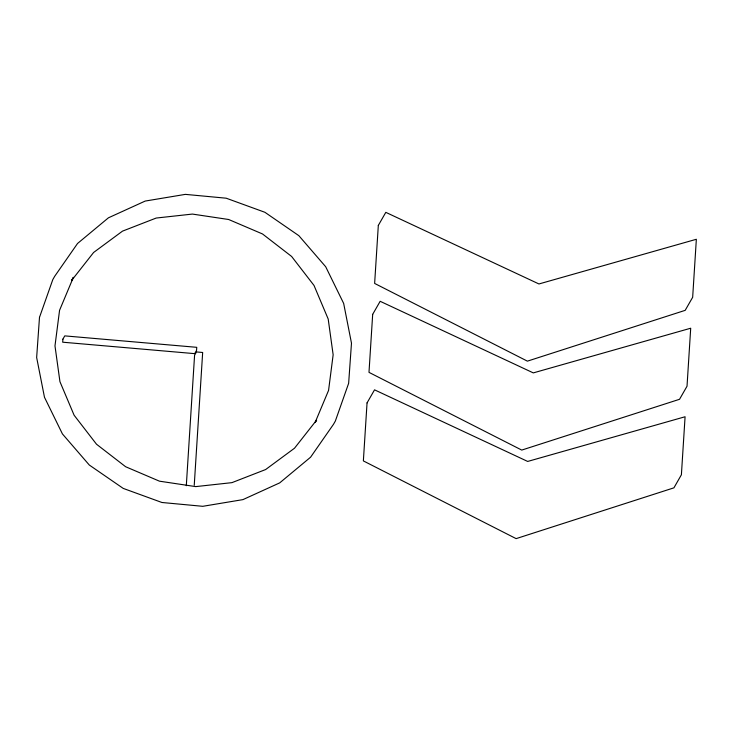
<?xml version="1.0" encoding="UTF-8"?>
<svg xmlns="http://www.w3.org/2000/svg" width="733" height="733" viewBox="0 0 733 733"><rect width="100%" height="100%" fill="white"/><g stroke="black" fill="none" stroke-linecap="round" stroke-linejoin="round"><path stroke-width="1.1" d="M186.301 485.722L194.584 355.212L196.462 351.941L202.665 352.481L194.245 485.264M315.181 422.336L328.567 390.396L333.149 354.799L328.192 319.011L314.026 285.467L291.624 256.458L262.515 233.964L228.669 219.506L192.403 214.073L156.193 218.049L122.493 231.142L93.613 252.473L71.513 280.583L73.382 277.312L59.565 310.297L54.984 345.884L59.941 381.673L74.106 415.217L96.509 444.225L125.618 466.729L159.464 481.178L195.729 486.611L231.94 482.644L265.639 469.541L294.519 448.211L316.619 420.101L315.217 422.556M62.901 339.15L62.699 342.201L194.685 353.645L196.554 350.383L196.756 347.323L64.77 335.879L62.901 339.15M367.05 402.903L363.366 460.91L516.124 538.627L673.92 487.839L681.397 474.773L685.08 416.756L527.678 461.442L374.536 389.837L367.05 402.903M372.676 314.356L368.992 372.364L521.749 450.08L679.537 399.293L687.023 386.227L690.706 328.219L533.303 372.895L380.152 301.29L372.676 314.356M378.32 225.416L374.636 283.433L527.394 361.149L685.181 310.352L692.667 297.286L696.35 239.279L538.947 283.964L385.805 212.35L378.32 225.416M39.49 317.371L36.65 357.512L44.475 397.268L62.433 433.936L89.289 465.024L123.226 488.407L161.929 502.49L202.757 506.311L242.935 499.622L279.713 482.873L310.59 457.2L333.46 424.352L335.329 421.09L348.642 383.313L351.483 343.181L343.658 303.416L325.699 266.748L298.844 235.669L264.897 212.286L226.204 198.203L185.367 194.373L145.198 201.062L108.42 217.82L77.542 243.484L54.673 276.332L52.803 279.603L39.49 317.371"/></g></svg>
